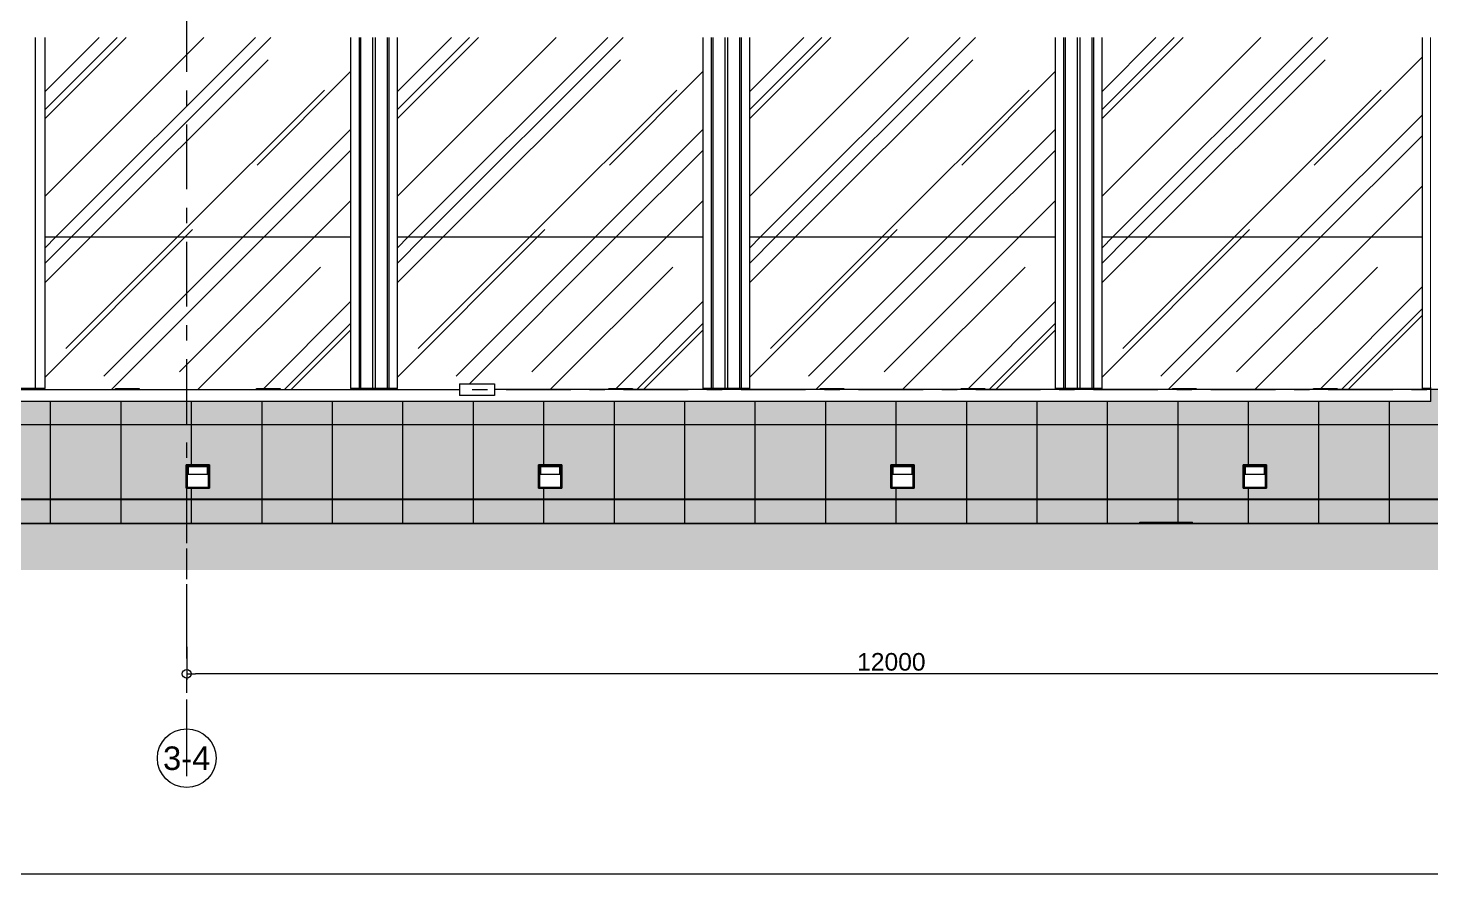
# Model space of a CAD drawing. Header units: millimetres. Extents: x 663313 to 1226001, y 1431724 to 1620898.
# Drawn here: x 899603 to 911548, y 1505819 to 1513025 of the extents above; entities that cross this region are included whole.
import ezdxf
from ezdxf.enums import TextEntityAlignment as Align

# ---------------------------------------------------------------- set-up
doc = ezdxf.new("R2010")
doc.units = ezdxf.units.MM
for name, pattern in [('CENTER', [50.8, 31.75, -6.35, 6.35, -6.35]), ('DPA_Grid _ Level 100', [1000, 550, -160, 130, -160]), ('Grid Line', [22.225, 12.7, -3.175, 3.175, -3.175]), ('HIDDEN', [0.375, 0.25, -0.125]), ('TA_GL_000.70000', [1.925, 0.7, -0.175, 0.175, -0.175, 0.7]), ('XKITLINE00', [0])]:
    doc.linetypes.add(name, pattern=pattern)
doc.layers.get('Defpoints').update_dxf_attribs({"color": 140})
doc.layers.add('000 - 0_HIDE_OBJ_FRAMING_DEF_SUB', color=1, linetype='Continuous', plot=False)
for name, color, linetype in [('000 - 0_SYM_DWG_GRID-BUBBLE_MAIN_COLOR_6', 6, 'Continuous'), ('000 - 0_SYM_DWG_GRIDLINE_MAIN_COLOR_251', 251, 'Continuous'), ('000 - 0_SYM_DWG_GROUND_MAIN_COLOR_40', 40, 'Continuous'), ('000 - 0_SYM_DWG_SLOPE-SYM_TEXT_COLOR_3', 3, 'Continuous'), ('000 - CONCRETE_COL_HATCH_', 251, 'Continuous'), ('000 - CONCRETE_COL_WIPEOUT_', 250, 'Continuous'), ('000 - CONCRETE_EX_BUILDING_MAIN_COLOR_1', 1, 'Continuous'), ('000 - CONCRETE_EX_BUILDING_WIPEOUT_', 250, 'Continuous'), ('000 - CONCRETE_PRECAST_WIPEOUT_', 250, 'Continuous'), ('000 - GRID', 251, 'CENTER'), ('_PP-Dim', 1, 'Continuous'), ('DIM', 1, 'Continuous'), ('REVISE', 3, 'Continuous')]:
    doc.layers.add(name, color=color, linetype=linetype)
doc.layers.add('A-FLOR-E', color=2, linetype='Continuous', lineweight=9)
doc.styles.add('Arial', font='arial.ttf')
doc.styles.add('FAMELINE_FOR_CKST', font='arial.ttf')
doc.styles.add('RomanS', font='romans.shx', dxfattribs={"width": 0.8})
doc.styles.add('TA', font='', dxfattribs={"height": 4.5})
doc.styles.get('TA').set_extended_font_data('Cordia New')
doc.dimstyles.new('Dim - 40 - End', dxfattribs={"dimscale": 0.04, "dimtxt": 3, "dimasz": 1, "dimexe": 0, "dimexo": 2.5, "dimgap": 1.5, "dimtad": 1, "dimdec": 0, "dimlfac": 1000, "dimzin": 1, "dimdsep": 46, "dimtxsty": 'Arial', "dimblk": 'END', "dimcen": 0.09, "dimclrd": 1, "dimclre": 49, "dimclrt": 3, "dimadec": 0, "dimazin": 0, "dimtfac": 1, "dimtdec": 0, "dimtix": 1, "dimtofl": 0, "dimtmove": 2, "dimatfit": 3, "dimfxl": 1, "dimtfill": 1, "dimtfillclr": 256, "dimtolj": 1, "dimtzin": 0, "dimarcsym": 0})
doc.dimstyles.new('FAMELINE-CKST_C-C', dxfattribs={"dimtxt": 0.3, "dimasz": 0.15, "dimexe": 0.1, "dimexo": 0.1, "dimgap": 0.05, "dimtad": 1, "dimzin": 0, "dimdsep": 46, "dimtxsty": 'FAMELINE_FOR_CKST', "dimblk": 'ORIGIN', "dimblk1": 'ORIGIN', "dimblk2": 'ORIGIN', "dimsah": 1, "dimcen": 0.1, "dimdle": 0.1, "dimclrd": 256, "dimclre": 256, "dimclrt": 3, "dimadec": 0, "dimazin": 0, "dimtfac": 1, "dimtix": 1, "dimtmove": 2, "dimatfit": 3, "dimfxl": 1, "dimtolj": 1, "dimtzin": 0, "dimlwd": -1, "dimlwe": -1, "dimarcsym": 0})
pattern_1 = [(45, (221666.1, 120820.8), (660.511, 1761.362), [11676.29, -1556.84, 3892.1, -778.42]), (45, (222123, 121828.1), (-1282.492, 181.641), [2335.258, -256.878, 4670.516, -583.815]), (45, (221473.47, 121563.86), (2493.4282, 3230.9986), [6227.355, -1089.787, 3113.678, -778.42])]
pattern_2 = [(45, (224666.1, 120820.8), (660.511, 1761.362), [11676.29, -1556.84, 3892.1, -778.42]), (45, (225123, 121828.1), (-1282.492, 181.641), [2335.258, -256.878, 4670.516, -583.815]), (45, (224473.47, 121563.86), (2493.4282, 3230.9986), [6227.355, -1089.787, 3113.678, -778.42])]
pattern_3 = [(45, (227666.1, 120820.8), (660.511, 1761.362), [11676.29, -1556.84, 3892.1, -778.42]), (45, (228123, 121828.1), (-1282.492, 181.641), [2335.258, -256.878, 4670.516, -583.815]), (45, (227473.47, 121563.86), (2493.4282, 3230.9986), [6227.355, -1089.787, 3113.678, -778.42])]
pattern_4 = [(45, (230666.1, 120820.8), (660.511, 1761.362), [11676.29, -1556.84, 3892.1, -778.42]), (45, (231123, 121828.1), (-1282.492, 181.641), [2335.258, -256.878, 4670.516, -583.815]), (45, (230473.47, 121563.86), (2493.4282, 3230.9986), [6227.355, -1089.787, 3113.678, -778.42])]
pattern_5 = [(0, (12212.59, 0), (35.282, 70.564), [7.823, -62.741])]

# ---------------------------------------------------------------- blocks, each defined once
blk = doc.blocks.new('A$Cbc3bdfda')
at = {"layer": 'Defpoints'}
blk.add_lwpolyline([(0, -400), (775, -400), (775, 0), (0, 0)], close=True, dxfattribs=at)
blk = doc.blocks.new('Enrance Curtain Wall Panel Edge 4_3000 - Enrance Curtain Wall Panel Edge 4_3000-13149860-ENT 4 ELE-4 sheet')
at = {"layer": '000 - CONCRETE_EX_BUILDING_MAIN_COLOR_1'}
for p, q in [((129964, 105340), (129964, 103840)), ((130040, 103840), (130040, 105340)), ((130155, 103840), (130155, 105340)), ((130280, 103840), (130280, 105340)), ((130364, 103840), (130364, 105340)), ((129964, 103840), (129964, 102350)), ((130040, 102350), (130040, 103840)), ((130155, 102350), (130155, 103840)), ((130280, 102350), (130280, 103840)), ((130364, 102350), (130364, 103840)), ((130029, 102350), (129964, 102350)), ((129967, 102350), (129967, 102340)), ((130032, 102350), (130029, 102350)), ((130032, 102340), (130032, 102350)), ((130037, 102350), (130032, 102350)), ((130037, 102340), (130037, 102350)), ((130040, 102350), (130037, 102350)), ((130050, 102350), (130040, 102350)), ((130053, 102350), (130050, 102350)), ((130053, 102340), (130053, 102350)), ((130153, 102350), (130053, 102350)), ((130152, 102340), (130152, 102350)), ((130155, 102350), (130153, 102350)), ((130157, 102350), (130155, 102350)), ((130173, 102350), (130157, 102350)), ((130175, 102350), (130173, 102350)), ((130177, 102350), (130175, 102350)), ((130175, 102350), (130175, 102350)), ((130277, 102350), (130177, 102350)), ((130178, 102340), (130178, 102350)), ((130277, 102340), (130277, 102350)), ((130280, 102350), (130277, 102350)), ((130290, 102350), (130280, 102350)), ((130293, 102350), (130290, 102350)), ((130290, 102350), (130290, 102350)), ((130293, 102340), (130293, 102350)), ((130297, 102350), (130293, 102350)), ((130297, 102340), (130297, 102350)), ((130300, 102350), (130297, 102350)), ((130364, 102350), (130300, 102350)), ((130361, 102340), (130361, 102350))]:
    blk.add_line(p, q, dxfattribs=at)
blk = doc.blocks.new('Enrance Curtain Wall Panel Edge 4_3000 - Enrance Curtain Wall Panel Edge 4_3000-V4-ENT 4 ELE-4 sheet')
at = {"layer": '000 - CONCRETE_EX_BUILDING_MAIN_COLOR_1'}
for p, q in [((132964, 105340), (132964, 103840)), ((133039, 103840), (133039, 105340)), ((133049, 105340), (133049, 103840)), ((133154, 103840), (133154, 105340)), ((133174, 105340), (133174, 103840)), ((133279, 103840), (133279, 105340)), ((133289, 105340), (133289, 103840)), ((133364, 103840), (133364, 105340)), ((132964, 103840), (132964, 102350)), ((133039, 102350), (133039, 103840)), ((133049, 103840), (133049, 102350)), ((133154, 102350), (133154, 103840)), ((133174, 103840), (133174, 102350)), ((133279, 102350), (133279, 103840)), ((133289, 103840), (133289, 102350)), ((133364, 102350), (133364, 103840)), ((132964, 102350), (132965, 102350)), ((133029, 102350), (132964, 102350)), ((132967, 102350), (132967, 102340)), ((133031, 102350), (133029, 102350)), ((133031, 102340), (133031, 102350)), ((133036, 102350), (133031, 102350)), ((133036, 102340), (133036, 102350)), ((133039, 102350), (133036, 102350)), ((133049, 102350), (133039, 102350)), ((133052, 102350), (133049, 102350)), ((133052, 102340), (133052, 102350)), ((133152, 102350), (133052, 102350)), ((133151, 102340), (133151, 102350)), ((133154, 102350), (133152, 102350)), ((133156, 102350), (133154, 102350)), ((133172, 102350), (133156, 102350)), ((133174, 102350), (133172, 102350)), ((133176, 102350), (133174, 102350)), ((133276, 102350), (133176, 102350)), ((133177, 102340), (133177, 102350)), ((133276, 102340), (133276, 102350)), ((133279, 102350), (133276, 102350)), ((133289, 102350), (133279, 102350)), ((133292, 102350), (133289, 102350)), ((133292, 102340), (133292, 102350)), ((133297, 102350), (133292, 102350)), ((133297, 102340), (133297, 102350)), ((133300, 102350), (133297, 102350)), ((133364, 102350), (133300, 102350)), ((133361, 102340), (133361, 102350)), ((133363, 102350), (133364, 102350))]:
    blk.add_line(p, q, dxfattribs=at)
blk = doc.blocks.new('Railing - Railing-16756167-ENT 4 ELE-4 sheet')
at = {"layer": '000 - CONCRETE_EX_BUILDING_MAIN_COLOR_1'}
h = blk.add_hatch(dxfattribs=at)
h.set_pattern_fill('FP_4', color=256, style=0, pattern_type=2)
h.set_pattern_definition(pattern_1)
h.paths.add_polyline_path([(130363, 103640), (132965, 103640), (132965, 105340), (130363, 105340), (130363, 103751)])
h = blk.add_hatch(dxfattribs=at)
h.set_pattern_fill('FP_4', color=256, style=0, pattern_type=2)
h.set_pattern_definition(pattern_1)
h.paths.add_polyline_path([(131801, 102340), (132164, 102340), (132164, 102350), (132364, 102350), (132364, 102340), (132968, 102340), (132968, 102350), (132965, 102350), (132965, 103640), (130363, 103640), (130363, 102350), (130360, 102350), (130360, 102340), (130964, 102340), (130964, 102350), (131164, 102350), (131164, 102340), (131415, 102340)])
blk.add_line((130363, 103640), (132965, 103640), dxfattribs=at)
blk = doc.blocks.new('Railing - Railing-17523850-ENT 4 ELE-4 sheet')
at = {"layer": '000 - CONCRETE_EX_BUILDING_MAIN_COLOR_1'}
h = blk.add_hatch(dxfattribs=at)
h.set_pattern_fill('FP_6', color=256, style=0, pattern_type=2)
h.set_pattern_definition(pattern_2)
h.paths.add_polyline_path([(133363, 103640), (135965, 103640), (135965, 105340), (133363, 105340), (133363, 103751)])
h = blk.add_hatch(dxfattribs=at)
h.set_pattern_fill('FP_6', color=256, style=0, pattern_type=2)
h.set_pattern_definition(pattern_2)
h.paths.add_polyline_path([(133360, 102340), (133891, 102340), (133891, 102390), (134191, 102390), (134191, 102340), (135164, 102340), (135164, 102350), (135364, 102350), (135364, 102340), (135968, 102340), (135968, 102350), (135965, 102350), (135965, 103640), (133363, 103640), (133363, 102350), (133360, 102350)])
blk.add_line((133363, 103640), (135965, 103640), dxfattribs=at)
blk = doc.blocks.new('Railing - Railing-17523866-ENT 4 ELE-4 sheet')
at = {"layer": '000 - CONCRETE_EX_BUILDING_MAIN_COLOR_1'}
h = blk.add_hatch(dxfattribs=at)
h.set_pattern_fill('FP_7', color=256, style=0, pattern_type=2)
h.set_pattern_definition(pattern_3)
h.paths.add_polyline_path([(138740, 103640), (138965, 103640), (138965, 105340), (136363, 105340), (136363, 103640), (137969, 103640)])
h = blk.add_hatch(dxfattribs=at)
h.set_pattern_fill('FP_7', color=256, style=0, pattern_type=2)
h.set_pattern_definition(pattern_3)
h.paths.add_polyline_path([(138161, 102340), (138164, 102340), (138164, 102350), (138364, 102350), (138364, 102340), (138968, 102340), (138968, 102350), (138965, 102350), (138965, 103640), (136363, 103640), (136363, 102350), (136360, 102350), (136360, 102340), (136964, 102340), (136964, 102350), (137164, 102350), (137164, 102340), (137969, 102340)])
blk.add_line((136363, 103640), (138965, 103640), dxfattribs=at)
blk = doc.blocks.new('Railing - Railing-17523882-ENT 4 ELE-4 sheet')
at = {"layer": '000 - CONCRETE_EX_BUILDING_MAIN_COLOR_1'}
h = blk.add_hatch(dxfattribs=at)
h.set_pattern_fill('FP_8', color=256, style=0, pattern_type=2)
h.set_pattern_definition(pattern_4)
h.paths.add_polyline_path([(139363, 103640), (142089, 103640), (142089, 105340), (139363, 105340), (139363, 103751)])
h = blk.add_hatch(dxfattribs=at)
h.set_pattern_fill('FP_8', color=256, style=0, pattern_type=2)
h.set_pattern_definition(pattern_4)
h.paths.add_polyline_path([(139360, 102340), (139964, 102340), (139964, 102350), (140164, 102350), (140164, 102340), (141164, 102340), (141164, 102350), (141364, 102350), (141364, 102340), (142092, 102340), (142091, 102350), (142089, 102350), (142089, 103640), (139363, 103640), (139363, 102350), (139360, 102350)])
blk.add_line((139363, 103640), (142090, 103640), dxfattribs=at)
blk = doc.blocks.new('Enrance Curtain Wall Panel End_SD - Enrance Curtain Wall Panel End_SD-13259591-ENT 4 ELE-4 sheet')
at = {"layer": '000 - CONCRETE_EX_BUILDING_MAIN_COLOR_1'}
for p, q in [((142089, 105340), (142089, 104440)), ((142164, 104440), (142164, 105340)), ((142089, 104440), (142089, 102350)), ((142164, 102350), (142164, 104440)), ((142091, 102350), (142089, 102350)), ((142162, 102350), (142091, 102350)), ((142092, 102350), (142092, 102340)), ((142161, 102350), (142161, 102340)), ((142164, 102350), (142162, 102350))]:
    blk.add_line(p, q, dxfattribs=at)
blk = doc.blocks.new('DPA_LIGHTING_WALL MOUNT_WLL711_A - PASITO_Asymmetrical 150_x90_-23669882-ENT 4 ELE-4 sheet')
at = {"layer": '000 - CONCRETE_EX_BUILDING_MAIN_COLOR_1'}
for p, q in [((131764, 101700), (131564, 101700)), ((131564, 101700), (131564, 101500)), ((131565, 101501), (131565, 101699)), ((131574, 101690), (131565, 101699)), ((131565, 101699), (131763, 101699)), ((131574, 101690), (131574, 101510)), ((131754, 101690), (131574, 101690)), ((131574, 101690), (131754, 101690)), ((131574, 101690), (131581, 101681)), ((131574, 101619), (131574, 101690)), ((131746, 101681), (131581, 101681)), ((131581, 101681), (131581, 101619)), ((131746, 101681), (131754, 101690)), ((131746, 101619), (131746, 101681)), ((131763, 101699), (131754, 101690)), ((131754, 101510), (131754, 101690)), ((131754, 101690), (131754, 101619)), ((131763, 101699), (131763, 101501)), ((131764, 101500), (131764, 101700)), ((131574, 101619), (131581, 101619)), ((131581, 101619), (131746, 101619)), ((131754, 101619), (131746, 101619)), ((131564, 101500), (131764, 101500)), ((131565, 101501), (131574, 101510)), ((131763, 101501), (131565, 101501)), ((131574, 101510), (131754, 101510)), ((131763, 101501), (131754, 101510))]:
    blk.add_line(p, q, dxfattribs=at)
blk = doc.blocks.new('ACM_Handhole - ACM_Handhole-23962511-ENT 4 ELE-4 sheet')
at = {"layer": '000 - CONCRETE_EX_BUILDING_MAIN_COLOR_1'}
for p, q in [((127084, 101210), (127534, 101210)), ((127084, 101205), (127084, 101210)), ((127534, 101205), (127534, 101210))]:
    blk.add_line(p, q, dxfattribs=at)
blk = doc.blocks.new('DPA_Flood board Plan_Plate - DPA_Flood board Plan_Plate-20217323-ENT 4 ELE-4 sheet')
at = {"layer": '000 - CONCRETE_EX_BUILDING_MAIN_COLOR_1'}
for p, q in [((130964, 102350), (131164, 102350)), ((130964, 102340), (130964, 102350)), ((131164, 102350), (131164, 102340))]:
    blk.add_line(p, q, dxfattribs=at)
blk = doc.blocks.new('C-1-PP18-AR-2441-01-C_20260531-230906_ELEVATION_4_EX')
blk.add_wipeout([(12095, 105340), (12628, 105340), (12628, 105690), (4599, 105718), (3098, 105718), (3098, 105690), (-6750, 105690), (-6750, 105340), (-4755, 105340), (-4755, 102345), (-4810, 102345), (-4810, 102340), (-7510, 102340), (-7510, 102040), (-7560, 102040), (-7560, 101202), (24568, 101202), (24568, 102040), (24518, 102040), (24518, 102340), (13028, 102340), (13028, 102390), (12728, 102390), (12728, 102340), (12095, 102340)]).dxf.layer = '000 - CONCRETE_EX_BUILDING_WIPEOUT_'
at = {"layer": '000 - CONCRETE_EX_BUILDING_MAIN_COLOR_1'}
h = blk.add_hatch(dxfattribs=at)
h.set_pattern_fill('FP_5', color=256, style=0, pattern_type=2)
h.set_pattern_definition(pattern_5)
h.paths.add_polyline_path([(10592, 102040), (15680, 102040), (15680, 102340), (13028, 102340), (13028, 102290), (12728, 102290), (12728, 102340), (10592, 102340), (10592, 102240)])
h.paths.add_polyline_path([(24468, 102040), (24468, 102340), (15880, 102340), (15880, 102040), (23361, 102040)])
h = blk.add_hatch(dxfattribs=at)
h.set_pattern_fill('FP_15', color=256, style=0, pattern_type=2)
h.set_pattern_definition([(90, (10594.74, 101200), (-600, 4e-14), [])])
h.paths.add_polyline_path([(10592, 102040), (15680, 102040), (15680, 102340), (13028, 102340), (13028, 102290), (12728, 102290), (12728, 102340), (10592, 102340), (10592, 102240)])
h.paths.add_polyline_path([(24468, 102040), (24468, 102340), (15880, 102340), (15880, 102040), (23361, 102040)])
h = blk.add_hatch(dxfattribs=at)
h.set_pattern_fill('FP_5', color=256, style=0, pattern_type=2)
h.set_pattern_definition(pattern_5)
h.paths.add_polyline_path([(10254, 102040), (10592, 102040), (10592, 102240), (-7460, 102240), (-7460, 102040), (9483, 102040)])
h = blk.add_hatch(dxfattribs=at)
h.set_pattern_fill('FP_9', color=256, style=0, pattern_type=2)
h.set_pattern_definition([(90, (-7405.26, 101200), (-600, 4e-14), [])])
h.paths.add_polyline_path([(10254, 102040), (10592, 102040), (10592, 102240), (-7460, 102240), (-7460, 102040), (9483, 102040)])
h = blk.add_hatch(dxfattribs=at)
h.set_pattern_fill('FP_5', color=256, style=0, pattern_type=2)
h.set_pattern_definition(pattern_5)
h.paths.add_polyline_path([(-5840, 101200), (-5837, 101200), (-5837, 101205), (-5242, 101205), (-5242, 101200), (-5232, 101200), (-5231, 101205), (-4636, 101205), (-4636, 101200), (-4627, 101200), (-4626, 101205), (-4485, 101205), (-4485, 101210), (-4035, 101210), (-4035, 101205), (-4031, 101205), (-4031, 101200), (-4022, 101200), (-4021, 101205), (-3426, 101205), (-3426, 101200), (-3416, 101200), (-3416, 101205), (-2821, 101205), (-2821, 101200), (-2811, 101200), (-2811, 101205), (-2216, 101205), (-2216, 101200), (-2206, 101200), (-2205, 101205), (-1610, 101205), (-1610, 101200), (-1601, 101200), (-1600, 101205), (-1005, 101205), (-1005, 101200), (-995, 101200), (-995, 101205), (-400, 101205), (-400, 101200), (-390, 101200), (-390, 101205), (205, 101205), (205, 101200), (215, 101200), (216, 101205), (811, 101205), (811, 101200), (820, 101200), (821, 101205), (1416, 101205), (1416, 101200), (1425, 101200), (1426, 101205), (2021, 101205), (2021, 101200), (2031, 101200), (2031, 101205), (2626, 101205), (2626, 101200), (2636, 101200), (2636, 101205), (3231, 101205), (3231, 101200), (3241, 101200), (3242, 101205), (3837, 101205), (3837, 101200), (3846, 101200), (3847, 101205), (4442, 101205), (4442, 101200), (4452, 101200), (4452, 101205), (5047, 101205), (5047, 101200), (5057, 101200), (5057, 101205), (5652, 101205), (5652, 101200), (5662, 101200), (5663, 101205), (6258, 101205), (6258, 101200), (6267, 101200), (6268, 101205), (6863, 101205), (6863, 101200), (6872, 101200), (6873, 101205), (7468, 101205), (7468, 101200), (7478, 101200), (7478, 101205), (8073, 101205), (8073, 101200), (8083, 101200), (8083, 101205), (8115, 101205), (8115, 101210), (8565, 101210), (8565, 101205), (8678, 101205), (8678, 101200), (8688, 101200), (8689, 101205), (9284, 101205), (9284, 101200), (9293, 101200), (9294, 101205), (9889, 101205), (9889, 101200), (9899, 101200), (9899, 101205), (10494, 101205), (10494, 101200), (10504, 101200), (10504, 101205), (11099, 101205), (11099, 101200), (11109, 101200), (11110, 101205), (11705, 101205), (11705, 101200), (11714, 101200), (11715, 101205), (12310, 101205), (12310, 101200), (12320, 101200), (12320, 101205), (12915, 101205), (12915, 101200), (12925, 101200), (12925, 101205), (13520, 101205), (13520, 101200), (13530, 101200), (13531, 101205), (14126, 101205), (14126, 101200), (14135, 101200), (14136, 101205), (14731, 101205), (14731, 101200), (14740, 101200), (14741, 101205), (15336, 101205), (15336, 101200), (15346, 101200), (15346, 101205), (15630, 101205), (15630, 101320), (15680, 101320), (15680, 101400), (-7560, 101400), (-7560, 101202), (-7160, 101202), (-7160, 101200), (-7048, 101200), (-7047, 101205), (-6452, 101205), (-6452, 101200), (-6442, 101200), (-6442, 101205), (-5847, 101205), (-5847, 101200)])
h.paths.add_polyline_path([(23809, 101200), (23819, 101200), (23819, 101205), (24414, 101205), (24414, 101200), (24424, 101201), (24425, 101205), (24568, 101205), (24568, 101400), (15880, 101400), (15880, 101320), (15930, 101320), (15930, 101205), (15941, 101205), (15941, 101200), (15951, 101200), (15951, 101205), (16546, 101205), (16546, 101200), (16556, 101200), (16557, 101205), (17152, 101205), (17152, 101200), (17161, 101200), (17162, 101205), (17757, 101205), (17757, 101200), (17767, 101200), (17767, 101205), (18362, 101205), (18362, 101200), (18372, 101200), (18372, 101205), (18967, 101205), (18967, 101200), (18977, 101200), (18978, 101205), (19573, 101205), (19573, 101200), (19582, 101200), (19583, 101205), (20178, 101205), (20178, 101200), (20187, 101200), (20188, 101205), (20783, 101205), (20783, 101200), (20793, 101200), (20793, 101205), (21388, 101205), (21388, 101200), (21398, 101200), (21398, 101205), (21993, 101205), (21993, 101200), (22003, 101200), (22004, 101205), (22599, 101205), (22599, 101200), (22608, 101200), (22609, 101205), (23204, 101205), (23204, 101200), (23214, 101200), (23214, 101205), (23809, 101205)])
h.paths.add_polyline_path([(2159, 101410), (15680, 101410), (15680, 102040), (-7560, 102040), (-7560, 101410), (1773, 101410)])
h.paths.add_polyline_path([(17193, 101410), (24568, 101410), (24568, 102040), (15880, 102040), (15880, 101410), (16808, 101410)])
h.paths.add_polyline_path([(10790, 101488), (10790, 101798), (11000, 101798), (11000, 101488)])
h.paths.add_polyline_path([(-4000, 101488), (-4210, 101488), (-4210, 101798), (-4000, 101798), (-4000, 101675)])
h.paths.add_polyline_path([(-6005, 101500), (-6005, 101700), (-5805, 101700), (-5805, 101500), (-5937, 101500)])
h.paths.add_polyline_path([(-3005, 101500), (-3005, 101700), (-2805, 101700), (-2805, 101500), (-2970, 101500)])
h.paths.add_polyline_path([(195, 101500), (-5, 101500), (-5, 101700), (195, 101700), (195, 101562)])
h.paths.add_polyline_path([(3195, 101500), (2995, 101500), (2995, 101700), (3195, 101700), (3195, 101621)])
h.paths.add_polyline_path([(5995, 101500), (5995, 101700), (6195, 101700), (6195, 101500), (6014, 101500)])
h.paths.add_polyline_path([(9195, 101500), (8995, 101500), (8995, 101700), (9195, 101700), (9195, 101675)])
h.paths.add_polyline_path([(11995, 101500), (11995, 101700), (12195, 101700), (12195, 101500), (12182, 101500)])
h.paths.add_polyline_path([(18195, 101500), (17995, 101500), (17995, 101700), (18195, 101700), (18195, 101675)])
h.paths.add_polyline_path([(15195, 101500), (14995, 101500), (14995, 101700), (15195, 101700), (15195, 101675)])
h.paths.add_polyline_path([(21048, 101500), (20995, 101500), (20995, 101700), (21195, 101700), (21195, 101500)])
h.paths.add_polyline_path([(24195, 101500), (23995, 101500), (23995, 101700), (24195, 101700), (24195, 101675)])
h = blk.add_hatch(dxfattribs=at)
h.set_pattern_fill('FP_11', color=256, style=0, pattern_type=2)
h.set_pattern_definition([(90, (-8005.26, 101200), (-600, 4e-14), [])])
h.paths.add_polyline_path([(-5840, 101200), (-5837, 101200), (-5837, 101205), (-5242, 101205), (-5242, 101200), (-5232, 101200), (-5231, 101205), (-4636, 101205), (-4636, 101200), (-4627, 101200), (-4626, 101205), (-4485, 101205), (-4485, 101210), (-4035, 101210), (-4035, 101205), (-4031, 101205), (-4031, 101200), (-4022, 101200), (-4021, 101205), (-3426, 101205), (-3426, 101200), (-3416, 101200), (-3416, 101205), (-2821, 101205), (-2821, 101200), (-2811, 101200), (-2811, 101205), (-2216, 101205), (-2216, 101200), (-2206, 101200), (-2205, 101205), (-1610, 101205), (-1610, 101200), (-1601, 101200), (-1600, 101205), (-1005, 101205), (-1005, 101200), (-995, 101200), (-995, 101205), (-400, 101205), (-400, 101200), (-390, 101200), (-390, 101205), (205, 101205), (205, 101200), (215, 101200), (216, 101205), (811, 101205), (811, 101200), (820, 101200), (821, 101205), (1416, 101205), (1416, 101200), (1425, 101200), (1426, 101205), (2021, 101205), (2021, 101200), (2031, 101200), (2031, 101205), (2626, 101205), (2626, 101200), (2636, 101200), (2636, 101205), (3231, 101205), (3231, 101200), (3241, 101200), (3242, 101205), (3837, 101205), (3837, 101200), (3846, 101200), (3847, 101205), (4442, 101205), (4442, 101200), (4452, 101200), (4452, 101205), (5047, 101205), (5047, 101200), (5057, 101200), (5057, 101205), (5652, 101205), (5652, 101200), (5662, 101200), (5663, 101205), (6258, 101205), (6258, 101200), (6267, 101200), (6268, 101205), (6863, 101205), (6863, 101200), (6872, 101200), (6873, 101205), (7468, 101205), (7468, 101200), (7478, 101200), (7478, 101205), (8073, 101205), (8073, 101200), (8083, 101200), (8083, 101205), (8115, 101205), (8115, 101210), (8565, 101210), (8565, 101205), (8678, 101205), (8678, 101200), (8688, 101200), (8689, 101205), (9284, 101205), (9284, 101200), (9293, 101200), (9294, 101205), (9889, 101205), (9889, 101200), (9899, 101200), (9899, 101205), (10494, 101205), (10494, 101200), (10504, 101200), (10504, 101205), (11099, 101205), (11099, 101200), (11109, 101200), (11110, 101205), (11705, 101205), (11705, 101200), (11714, 101200), (11715, 101205), (12310, 101205), (12310, 101200), (12320, 101200), (12320, 101205), (12915, 101205), (12915, 101200), (12925, 101200), (12925, 101205), (13520, 101205), (13520, 101200), (13530, 101200), (13531, 101205), (14126, 101205), (14126, 101200), (14135, 101200), (14136, 101205), (14731, 101205), (14731, 101200), (14740, 101200), (14741, 101205), (15336, 101205), (15336, 101200), (15346, 101200), (15346, 101205), (15630, 101205), (15630, 101320), (15680, 101320), (15680, 101400), (-7560, 101400), (-7560, 101202), (-7160, 101202), (-7160, 101200), (-7048, 101200), (-7047, 101205), (-6452, 101205), (-6452, 101200), (-6442, 101200), (-6442, 101205), (-5847, 101205), (-5847, 101200)])
h.paths.add_polyline_path([(23809, 101200), (23819, 101200), (23819, 101205), (24414, 101205), (24414, 101200), (24424, 101201), (24425, 101205), (24568, 101205), (24568, 101400), (15880, 101400), (15880, 101320), (15930, 101320), (15930, 101205), (15941, 101205), (15941, 101200), (15951, 101200), (15951, 101205), (16546, 101205), (16546, 101200), (16556, 101200), (16557, 101205), (17152, 101205), (17152, 101200), (17161, 101200), (17162, 101205), (17757, 101205), (17757, 101200), (17767, 101200), (17767, 101205), (18362, 101205), (18362, 101200), (18372, 101200), (18372, 101205), (18967, 101205), (18967, 101200), (18977, 101200), (18978, 101205), (19573, 101205), (19573, 101200), (19582, 101200), (19583, 101205), (20178, 101205), (20178, 101200), (20187, 101200), (20188, 101205), (20783, 101205), (20783, 101200), (20793, 101200), (20793, 101205), (21388, 101205), (21388, 101200), (21398, 101200), (21398, 101205), (21993, 101205), (21993, 101200), (22003, 101200), (22004, 101205), (22599, 101205), (22599, 101200), (22608, 101200), (22609, 101205), (23204, 101205), (23204, 101200), (23214, 101200), (23214, 101205), (23809, 101205)])
h.paths.add_polyline_path([(2159, 101410), (15680, 101410), (15680, 102040), (-7560, 102040), (-7560, 101410), (1773, 101410)])
h.paths.add_polyline_path([(17193, 101410), (24568, 101410), (24568, 102040), (15880, 102040), (15880, 101410), (16808, 101410)])
h.paths.add_polyline_path([(10790, 101488), (10790, 101798), (11000, 101798), (11000, 101488)])
h.paths.add_polyline_path([(-4000, 101488), (-4210, 101488), (-4210, 101798), (-4000, 101798), (-4000, 101675)])
h.paths.add_polyline_path([(-6005, 101500), (-6005, 101700), (-5805, 101700), (-5805, 101500), (-5937, 101500)])
h.paths.add_polyline_path([(-3005, 101500), (-3005, 101700), (-2805, 101700), (-2805, 101500), (-2970, 101500)])
h.paths.add_polyline_path([(195, 101500), (-5, 101500), (-5, 101700), (195, 101700), (195, 101562)])
h.paths.add_polyline_path([(3195, 101500), (2995, 101500), (2995, 101700), (3195, 101700), (3195, 101621)])
h.paths.add_polyline_path([(5995, 101500), (5995, 101700), (6195, 101700), (6195, 101500), (6014, 101500)])
h.paths.add_polyline_path([(9195, 101500), (8995, 101500), (8995, 101700), (9195, 101700), (9195, 101675)])
h.paths.add_polyline_path([(11995, 101500), (11995, 101700), (12195, 101700), (12195, 101500), (12182, 101500)])
h.paths.add_polyline_path([(18195, 101500), (17995, 101500), (17995, 101700), (18195, 101700), (18195, 101675)])
h.paths.add_polyline_path([(15195, 101500), (14995, 101500), (14995, 101700), (15195, 101700), (15195, 101675)])
h.paths.add_polyline_path([(21048, 101500), (20995, 101500), (20995, 101700), (21195, 101700), (21195, 101500)])
h.paths.add_polyline_path([(24195, 101500), (23995, 101500), (23995, 101700), (24195, 101700), (24195, 101675)])
h = blk.add_hatch(dxfattribs=at)
h.set_pattern_fill('FP_12', color=256, style=0, pattern_type=2)
h.set_pattern_definition([(90, (-7510, 101200), (-600, 4e-14), [])])
h.paths.add_polyline_path([(24518, 101400), (24568, 101400), (24568, 101410), (15880, 101410), (15880, 101400), (24132, 101400)])
h.paths.add_polyline_path([(-7479, 101400), (15680, 101400), (15680, 101410), (-7560, 101410), (-7560, 101400)])
at = {"layer": '000 - 0_HIDE_OBJ_FRAMING_DEF_SUB', "linetype": 'DPA_Grid _ Level 100'}
for p, q in [((0, 99048), (0, 118885)), ((-11280, 102340), (32875, 102340)), ((-11280, 101200), (32875, 101200))]:
    blk.add_line(p, q, dxfattribs=at)
at = {"layer": '000 - 0_HIDE_OBJ_FRAMING_DEF_SUB'}
blk.add_line((31071, 101200), (-18273, 101200), dxfattribs=at)
at = {"layer": '000 - CONCRETE_EX_BUILDING_MAIN_COLOR_1'}
for p, q in [((2322, 102390), (2622, 102390)), ((2322, 102390), (2322, 102290)), ((2622, 102390), (2622, 102290)), ((-7510, 102340), (2322, 102340)), ((2622, 102290), (2322, 102290)), ((12728, 102340), (2622, 102340)), ((10592, 102340), (10592, 102240)), ((10595, 102240), (10595, 102340)), ((10595, 102240), (-7510, 102240)), ((15680, 102040), (-7560, 102040)), ((-7560, 101410), (15680, 101410)), ((15680, 101400), (-7560, 101400))]:
    blk.add_line(p, q, dxfattribs=at)
for name, p in [('Enrance Curtain Wall Panel Edge 4_3000 - Enrance Curtain Wall Panel Edge 4_3000-13149860-ENT 4 ELE-4 sheet', (-131569, 0)), ('Railing - Railing-16756167-ENT 4 ELE-4 sheet', (-131569, 0)), ('Enrance Curtain Wall Panel Edge 4_3000 - Enrance Curtain Wall Panel Edge 4_3000-V4-ENT 4 ELE-4 sheet', (-131569, 0)), ('Railing - Railing-17523850-ENT 4 ELE-4 sheet', (-131569, 0)), ('Enrance Curtain Wall Panel Edge 4_3000 - Enrance Curtain Wall Panel Edge 4_3000-V4-ENT 4 ELE-4 sheet', (-128569, 0)), ('Railing - Railing-17523866-ENT 4 ELE-4 sheet', (-131569, 0)), ('Enrance Curtain Wall Panel Edge 4_3000 - Enrance Curtain Wall Panel Edge 4_3000-V4-ENT 4 ELE-4 sheet', (-125569, 0)), ('Railing - Railing-17523882-ENT 4 ELE-4 sheet', (-131569, 0)), ('Enrance Curtain Wall Panel End_SD - Enrance Curtain Wall Panel End_SD-13259591-ENT 4 ELE-4 sheet', (-131569, 0)), ('DPA_Flood board Plan_Plate - DPA_Flood board Plan_Plate-20217323-ENT 4 ELE-4 sheet', (-131569, 0)), ('DPA_Flood board Plan_Plate - DPA_Flood board Plan_Plate-20217323-ENT 4 ELE-4 sheet', (-130369, 0)), ('DPA_Flood board Plan_Plate - DPA_Flood board Plan_Plate-20217323-ENT 4 ELE-4 sheet', (-127369, 0)), ('DPA_Flood board Plan_Plate - DPA_Flood board Plan_Plate-20217323-ENT 4 ELE-4 sheet', (-125569, 0)), ('DPA_Flood board Plan_Plate - DPA_Flood board Plan_Plate-20217323-ENT 4 ELE-4 sheet', (-124369, 0)), ('DPA_Flood board Plan_Plate - DPA_Flood board Plan_Plate-20217323-ENT 4 ELE-4 sheet', (-122569, 0)), ('DPA_Flood board Plan_Plate - DPA_Flood board Plan_Plate-20217323-ENT 4 ELE-4 sheet', (-121369, 0)), ('DPA_LIGHTING_WALL MOUNT_WLL711_A - PASITO_Asymmetrical 150_x90_-23669882-ENT 4 ELE-4 sheet', (-131569, 0)), ('DPA_LIGHTING_WALL MOUNT_WLL711_A - PASITO_Asymmetrical 150_x90_-23669882-ENT 4 ELE-4 sheet', (-128569, 0)), ('DPA_LIGHTING_WALL MOUNT_WLL711_A - PASITO_Asymmetrical 150_x90_-23669882-ENT 4 ELE-4 sheet', (-125569, 0)), ('DPA_LIGHTING_WALL MOUNT_WLL711_A - PASITO_Asymmetrical 150_x90_-23669882-ENT 4 ELE-4 sheet', (-122569, 0)), ('ACM_Handhole - ACM_Handhole-23962511-ENT 4 ELE-4 sheet', (-118969, 0))]:
    blk.add_blockref(name, p, dxfattribs=at)
blk = doc.blocks.new('*A2519973')
at = {"layer": '000 - 0_HIDE_OBJ_FRAMING_DEF_SUB', "linetype": 'XKITLINE00', "lineweight": 0}
blk.add_line((397.067264, -8.917964), (205.900536, -8.917964), dxfattribs=at)
blk = doc.blocks.new('3')
at = {"layer": '000 - 0_HIDE_OBJ_FRAMING_DEF_SUB', "lineweight": 0, "xscale": 0.15, "yscale": 0.15, "zscale": 0.15}
blk.add_blockref('*A2519973', (663572.366, 1524733.106), dxfattribs=at)
blk = doc.blocks.new('END')
at = {"color": 1}
for p, q in [((2, 0), (-2, 0)), ((0, 2), (0, -2))]:
    blk.add_line(p, q, dxfattribs=at)
at = {"color": 3}
blk.add_line((-1, -1), (1, 1), dxfattribs=at)
blk = doc.blocks.new('*D3623')
at = {"layer": '000 - 0_HIDE_OBJ_FRAMING_DEF_SUB', "color": 49, "lineweight": -2, "transparency": 16777216}
for p, q in [((-1280, 105083), (-1280, 106946)), ((-1255, 106843), (-1255, 106946))]:
    blk.add_line(p, q, dxfattribs=at)
at = {"layer": '000 - 0_HIDE_OBJ_FRAMING_DEF_SUB', "color": 1, "lineweight": -2, "transparency": 16777216}
blk.add_line((-1280, 106946), (-1255, 106946), dxfattribs=at)
at = {"layer": 'Defpoints', "color": 0, "transparency": 16777216}
for p in [(-1255, 106843), (-1280, 105083)]:
    blk.add_point(p, dxfattribs=at)
at = {"layer": '000 - 0_HIDE_OBJ_FRAMING_DEF_SUB', "color": 1, "lineweight": -2, "transparency": 16777216, "xscale": 0.04, "yscale": 0.04, "zscale": 0.04, "rotation": 180}
blk.add_blockref('END', (-1280, 106946), dxfattribs=at)
at = {"layer": '000 - 0_HIDE_OBJ_FRAMING_DEF_SUB', "color": 1, "lineweight": -2, "transparency": 16777216, "xscale": 0.04, "yscale": 0.04, "zscale": 0.04}
blk.add_blockref('END', (-1255, 106946), dxfattribs=at)
at = {"layer": '000 - 0_HIDE_OBJ_FRAMING_DEF_SUB', "color": 3, "transparency": 16777216, "insert": (-1267, 106946), "char_height": 0.12, "attachment_point": 5, "style": 'Arial', "bg_fill": 3, "box_fill_scale": 1.1, "bg_fill_color": 256, "bg_fill_true_color": 13158600, "bg_fill_transparency": 0}
blk.add_mtext('\\A1;25000', dxfattribs=at)
at = {"layer": 'Defpoints', "color": 0, "transparency": 16777216}
blk.add_point((-1255, 106946), dxfattribs=at)
blk = doc.blocks.new('*D3626')
at = {"layer": '000 - 0_HIDE_OBJ_FRAMING_DEF_SUB', "color": 49, "lineweight": -2, "transparency": 16777216}
for p, q in [((1745, 106843), (1745, 105190)), ((1720, 105089), (1720, 105190))]:
    blk.add_line(p, q, dxfattribs=at)
at = {"layer": '000 - 0_HIDE_OBJ_FRAMING_DEF_SUB', "color": 1, "lineweight": -2, "transparency": 16777216}
blk.add_line((1720, 105190), (1745, 105190), dxfattribs=at)
at = {"layer": 'Defpoints', "color": 0, "transparency": 16777216}
for p in [(1745, 106843), (1720, 105089)]:
    blk.add_point(p, dxfattribs=at)
at = {"layer": '000 - 0_HIDE_OBJ_FRAMING_DEF_SUB', "color": 1, "lineweight": -2, "transparency": 16777216, "xscale": 0.04, "yscale": 0.04, "zscale": 0.04, "rotation": 180}
blk.add_blockref('END', (1720, 105190), dxfattribs=at)
at = {"layer": '000 - 0_HIDE_OBJ_FRAMING_DEF_SUB', "color": 1, "lineweight": -2, "transparency": 16777216, "xscale": 0.04, "yscale": 0.04, "zscale": 0.04}
blk.add_blockref('END', (1745, 105190), dxfattribs=at)
at = {"layer": '000 - 0_HIDE_OBJ_FRAMING_DEF_SUB', "color": 3, "transparency": 16777216, "insert": (1733, 105191), "char_height": 0.12, "attachment_point": 5, "style": 'Arial', "bg_fill": 3, "box_fill_scale": 1.1, "bg_fill_color": 256, "bg_fill_true_color": 13158600, "bg_fill_transparency": 0}
blk.add_mtext('\\A1;25000', dxfattribs=at)
at = {"layer": 'Defpoints', "color": 0, "transparency": 16777216}
blk.add_point((1745, 105190), dxfattribs=at)
blk = doc.blocks.new('123')
at = {"layer": '000 - 0_HIDE_OBJ_FRAMING_DEF_SUB'}
for q in [(-724.5, 0), (882, 0)]:
    blk.add_line((518.4, 0), q, dxfattribs=at)
blk.add_circle((700.2, 0), 181.8, dxfattribs=at)
at = {"layer": '000 - 0_HIDE_OBJ_FRAMING_DEF_SUB', "color": 5, "style": 'RomanS', "width": 0.8}
blk.add_attdef('DETAIL', text='', height=136.4, dxfattribs=at).set_placement((-711.5, 125.5), align=Align.MIDDLE_LEFT)
blk.add_attdef('TEXT', text='', height=121.2, dxfattribs=at).set_placement((706.1, 80.6), align=Align.MIDDLE_CENTER)
at = {"layer": '000 - 0_HIDE_OBJ_FRAMING_DEF_SUB', "color": 3, "style": 'RomanS', "width": 0.8}
for tag, p in [('SCALE', (-704.4, -100.8)), ('1:10', (142.2, -100.8))]:
    blk.add_attdef(tag, text='', height=90.9, dxfattribs=at).set_placement(p, align=Align.MIDDLE_LEFT)
for p in [(695.1, -84.5), (695.1, -197.4)]:
    blk.add_attdef('TEXT', text='', height=60.6, dxfattribs=at).set_placement(p, align=Align.MIDDLE_CENTER)
blk = doc.blocks.new('*U4817')
at = {"layer": '000 - 0_SYM_DWG_GRID-BUBBLE_MAIN_COLOR_6'}
blk.add_line((35, 0), (30, 0), dxfattribs=at)
blk.add_circle((40, 0), 5, dxfattribs=at)
at = {"layer": '000 - 0_SYM_DWG_GRIDLINE_MAIN_COLOR_251', "color": 0, "linetype": 'ByBlock', "ltscale": 5}
blk.add_line((20, 0), (-316, 0), dxfattribs=at)
at = {"layer": '000 - 0_SYM_DWG_GRIDLINE_MAIN_COLOR_251', "color": 0}
blk.add_point((0, 0), dxfattribs=at)
at = {"style": 'TA', "flags": 1}
blk.add_attdef('LOCATION', (6, -6), '', height=4.5, rotation=270, dxfattribs=at)
at = {"layer": '000 - 0_SYM_DWG_SLOPE-SYM_TEXT_COLOR_3', "style": 'Arial'}
blk.add_attdef('GRID-HEAD', text='', height=4, rotation=90, dxfattribs=at).set_placement((40, 0), align=Align.MIDDLE_CENTER)
blk = doc.blocks.new('*U4820')
at = {"layer": '000 - 0_SYM_DWG_GRIDLINE_MAIN_COLOR_251', "color": 0, "linetype": 'ByBlock', "ltscale": 5}
blk.add_line((155.4, 0), (-509, 0), dxfattribs=at)
at = {"layer": '000 - 0_SYM_DWG_GRIDLINE_MAIN_COLOR_251', "color": 0}
blk.add_point((0, 0), dxfattribs=at)
at = {"style": 'TA', "flags": 1}
blk.add_attdef('LOCATION', (6, -6), '', height=4.5, rotation=270, dxfattribs=at)
blk = doc.blocks.new('_Origin')
at = {"color": 0, "linetype": 'ByBlock', "lineweight": -2}
blk.add_line((0, 0), (-1, 0), dxfattribs=at)
blk.add_circle((0, 0), 0.5, dxfattribs=at)
blk = doc.blocks.new('*D5326')
at = {"transparency": 16777216}
for p, q in [((0, 100150), (0, 99869)), ((12000, 100150), (12000, 99869)), ((11925, 99919), (75, 99919))]:
    blk.add_line(p, q, dxfattribs=at)
at = {"layer": 'Defpoints', "color": 0, "transparency": 16777216}
for p in [(0, 100200), (12000, 100200), (0, 99919)]:
    blk.add_point(p, dxfattribs=at)
at = {"transparency": 16777216, "xscale": 75, "yscale": 75, "zscale": 75, "rotation": 180}
blk.add_blockref('_Origin', (0, 99919), dxfattribs=at)
at = {"transparency": 16777216, "xscale": 75, "yscale": 75, "zscale": 75}
blk.add_blockref('_Origin', (12000, 99919), dxfattribs=at)
at = {"color": 3, "transparency": 16777216, "insert": (6000, 100020), "char_height": 150, "attachment_point": 5, "style": 'FAMELINE_FOR_CKST'}
blk.add_mtext('\\A1;12000', dxfattribs=at)
blk = doc.blocks.new('A$Ca1943798')
blk.add_wipeout([(-19800, -9670), (-19800, -5300), (-11620, -5300), (-11620, -1900), (-5425, -1900), (-5425, 0), (0, 0), (0, -12990), (-13800, -12990), (-13800, -9670)]).dxf.layer = '000 - CONCRETE_PRECAST_WIPEOUT_'
blk = doc.blocks.new('*U5405')
at = {"layer": '000 - CONCRETE_COL_HATCH_'}
h = blk.add_hatch(dxfattribs=at)
h.set_pattern_fill('EARTH', color=256, scale=0.5, angle=45)
h.set_pattern_definition([(45, (68827.957, -831398.828), (0, 4.49012806), [3.175, -3.175]), (45, (68827.115, -831397.986), (0, 4.49012806), [3.175, -3.175]), (45, (68826.273, -831397.1442), (0, 4.49012806), [3.175, -3.175]), (135, (68826.273, -831396.583), (-4.49012806, 0), [3.175, -3.175]), (135, (68827.115, -831395.741), (-4.49012806, 0), [3.175, -3.175]), (135, (68827.957, -831394.899), (-4.49012806, 0), [3.175, -3.175])])
h.paths.add_polyline_path([(0, 0), (34414, 0), (34414, 398), (0, 398)])
blk = doc.blocks.new('W-1-PP18-ST_ENT4_REV00_20260531-231113_ELEVATION_4_ST')
at = {"layer": '000 - 0_HIDE_OBJ_FRAMING_DEF_SUB', "linetype": 'Grid Line'}
blk.add_line((0, 116196.2005), (0, 104578.0862), dxfattribs=at)
at = {"layer": '000 - 0_HIDE_OBJ_FRAMING_DEF_SUB', "color": 251, "linetype": 'Grid Line'}
for p, q in [((1595, 110605.5718), (1595, 102240)), ((4595, 110605.5718), (4595, 102240)), ((7595, 110605.5718), (7595, 102240))]:
    blk.add_line(p, q, dxfattribs=at)
at = {"layer": 'A-FLOR-E', "color": 1, "linetype": 'HIDDEN', "ltscale": 20}
for p, q in [((1470.0035, 105400), (-1279.9965, 105400)), ((4470.0035, 105400), (1720.0035, 105400)), ((4720.0035, 105400), (7470.0035, 105400)), ((10594.9998, 105400), (7720.0035, 105400))]:
    blk.add_line(p, q, dxfattribs=at)
for points in [[(-1279.9945, 102240), (-1280, 109849.9999), (-1530, 109849.9999), (-1529.9945, 102240)], [(1720.0055, 102240), (1720, 109849.9999), (1470, 109849.9999), (1470.0055, 102240)], [(4594.998, 109849.9999), (4470.0035, 109849.9999), (4470.0035, 102240)], [(4720.0035, 102240), (4720.0035, 105680)], [(7470.0035, 105400), (7470.0035, 102240)], [(7720.0035, 102240), (7720.0035, 105400)]]:
    blk.add_lwpolyline(points, dxfattribs=at)
at = {"layer": '000 - 0_HIDE_OBJ_FRAMING_DEF_SUB'}
ref = blk.add_blockref('123', (7652.2014, 101471.4016), dxfattribs=dict(at, xscale=1.32, yscale=1.32, zscale=1.32))
ref.add_attrib('1:10', '1:40', dxfattribs={"color": 3, "height": 120, "style": 'RomanS', "width": 0.8}).set_placement((7839.8597, 101338.3779), align=Align.MIDDLE_LEFT)
ref.add_attrib('TEXT', 'A', dxfattribs={"color": 5, "height": 160, "style": 'RomanS', "width": 0.8}).set_placement((8584.1949, 101577.8281), align=Align.MIDDLE_CENTER)
ref.add_attrib('TEXT', '6421-20', dxfattribs={"color": 3, "height": 79.99992, "style": 'RomanS', "width": 0.8}).set_placement((8569.7875, 101359.8991), align=Align.MIDDLE_CENTER)
ref.add_attrib('DETAIL', 'ELEVATION', dxfattribs={"color": 5, "height": 179.9952, "style": 'RomanS', "width": 0.8}).set_placement((6713.0332, 101637.0443), align=Align.MIDDLE_LEFT)
ref.add_attrib('SCALE', 'SCALE', dxfattribs={"color": 3, "height": 120, "style": 'RomanS', "width": 0.8}).set_placement((6722.3836, 101338.3779), align=Align.MIDDLE_LEFT)
at = {"layer": 'DIM', "color": 2, "xscale": 1000, "yscale": 1000, "zscale": 1000}
blk.add_blockref('3', (-663607955.8145, -1524629528.0512), dxfattribs=at)
at = {"layer": 'REVISE', "color": 3, "style": 'Arial'}
for p in [(-1218.167, 105188.3898), (1758.9737, 105188.3898), (4773.3223, 105188.3898), (7841.403, 105188.3898)]:
    blk.add_text('C24', height=120, dxfattribs=at).set_placement(p)
at = {"layer": '000 - 0_HIDE_OBJ_FRAMING_DEF_SUB', "color": 1}
for base, p1, p2, picture, middle in [((-1254.9963, 106945.8089), (-1279.9965, 105082.6304), (-1254.9963, 106843), '*D3623', (-1267.4964, 106945.9301)), ((1745.0037, 105190.4314), (1720.0035, 105089.3586), (1745.0037, 106843), '*D3626', (1732.5036, 105190.5527))]:
    dim = blk.add_linear_dim(base=base, p1=p1, p2=p2, dimstyle='Dim - 40 - End', dxfattribs=at)
    dim.commit()
    dim.dimension.update_dxf_attribs({"geometry": picture, "text_midpoint": middle})
blk = doc.blocks.new('W-1-PP18-ST_ENT4_REV00_20260531-234008_ELEVATION_4_DIMS')
at = {"layer": '000 - GRID', "linetype": 'TA_GL_000.70000', "xscale": 50.00000000000043, "yscale": 50.00000000000043, "zscale": 50.00000000000043, "rotation": 270}
blk.add_blockref('*U4817', (0, 101200), dxfattribs=at).add_auto_attribs({'GRID-HEAD': '3-4'})
at = {"layer": '000 - GRID', "linetype": 'TA_GL_000.70000', "xscale": 50.00000000000043, "yscale": 50.00000000000043, "zscale": 50.00000000000043, "rotation": 180}
for p in [(0, 102340), (0, 101200)]:
    blk.add_blockref('*U4820', p, dxfattribs=at)
dim = blk.add_linear_dim(base=(0, 99918.7), p1=(12000, 100200), p2=(0, 100200), dimstyle='FAMELINE-CKST_C-C', override={"dimscale": 500, "dimdec": 0, "dimlfac": 1})
dim.commit()
dim.dimension.update_dxf_attribs({"geometry": '*D5326', "text_midpoint": (6000, 100020.3)})

msp = doc.modelspace()

# ---------------------------------------------------------------- block references
at = {"layer": 'DIM', "color": 1}
msp.add_blockref('W-1-PP18-ST_ENT4_REV00_20260531-231113_ELEVATION_4_ST', (900953.6784, 1407605.0011), dxfattribs=at)

# ---------------------------------------------------------------- next in the draw order: block references
at = {"layer": '_PP-Dim', "xscale": 50, "yscale": 50, "zscale": 50}
msp.add_blockref('A$Cbc3bdfda', (887862.5634, 1525819.1136), dxfattribs=at)
at = {"layer": 'DIM', "color": 1}
msp.add_blockref('W-1-PP18-ST_ENT4_REV00_20260531-234008_ELEVATION_4_DIMS', (900953.6784, 1407605.0011), dxfattribs=at)

# ---------------------------------------------------------------- next in the draw order: block references
msp.add_blockref('C-1-PP18-AR-2441-01-C_20260531-230906_ELEVATION_4_EX', (900953.6784, 1407605.0011))

# ---------------------------------------------------------------- next in the draw order: block references
msp.add_blockref('*U5405', (892402.5634, 1508407.0012))
msp.add_blockref('A$Ca1943798', (925348.6782, 1522955.0011), dxfattribs=at)

# ---------------------------------------------------------------- next in the draw order: linework, layer by layer
at = {"layer": '000 - 0_SYM_DWG_GROUND_MAIN_COLOR_40'}
msp.add_line((892402.5634, 1508805.0011), (926403.6784, 1508805.0011), dxfattribs=at)

doc.saveas('drawing.dxf')
